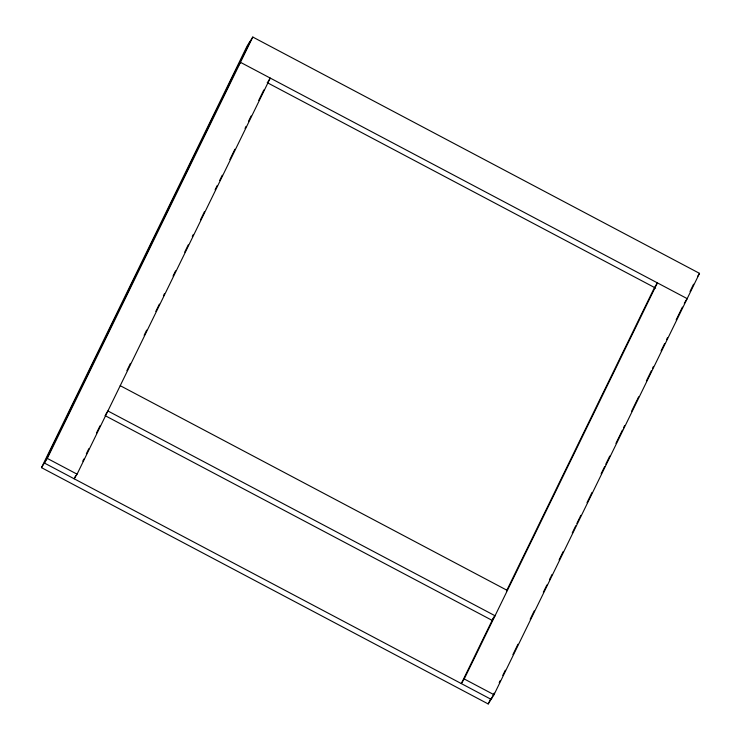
<?xml version="1.0" encoding="UTF-8"?>
<svg xmlns="http://www.w3.org/2000/svg" width="741" height="741" viewBox="0 0 741 741"><rect width="100%" height="100%" fill="white"/><g stroke="black" fill="none" stroke-linecap="round" stroke-linejoin="round"><path stroke-width="1.11" d="M41.487 467.645L247.003 46.285L252.801 37.05L699.513 273.355L493.997 694.715L488.199 703.95L41.487 467.645L47.285 458.41L252.801 37.05M249.902 41.663L44.386 463.032L491.098 699.337L494.145 693.094M75.693 475.666L74.165 478.788L77.073 474.166L270.252 78.083L267.927 81.779M82.788 461.115L83.798 459.031M86.336 453.835L88.874 448.638M96.478 433.04L100.026 425.769M126.896 370.667L130.453 363.386M144.143 335.321L146.672 330.125M155.805 311.415L159.352 304.134M163.409 295.816L164.419 293.742M173.042 276.069L175.58 270.863M184.704 252.153L188.251 244.873M192.308 236.564L193.327 234.48M200.422 219.929L204.479 211.611M215.122 189.779L217.15 185.621M219.688 180.424L222.226 175.228M229.83 159.63L234.897 149.237M245.039 128.443L246.058 126.368M248.587 121.163L251.125 115.967M258.729 100.378L263.805 89.976M493.765 617.049L461.319 683.582L464.218 678.96L657.406 282.877L654.498 287.499L506.446 591.059M488.199 703.95L490.737 698.744M499.212 682.702L500.231 680.608M502.759 675.422L505.306 670.207M512.902 654.627L517.968 644.235M530.176 619.226L534.233 610.899M543.32 592.254L546.877 584.982M549.452 579.684L550.47 577.61M550.933 576.665L551.943 574.581M559.094 559.918L563.16 551.6M572.228 533.001L575.776 525.721M576.859 523.507L579.397 518.302M579.832 517.403L580.842 515.328M587.002 502.694L592.003 492.459M601.127 473.74L604.675 466.469M605.777 464.199L608.315 459.003M608.732 458.151L609.75 456.067M615.928 443.396L622.421 430.076M623.542 427.789L624.552 425.705M631.545 411.366L637.241 399.695M637.63 398.89L638.649 396.815M646.374 380.967L651.32 370.824M652.469 368.481L653.479 366.406M661.092 350.799L664.64 343.518M666.539 339.637L667.548 337.553M676.172 319.88L682.405 307.098M690.019 291.491L693.567 284.211M237.574 66.949L240.473 62.327L687.185 298.632L684.286 303.254M105.574 414.654L107.899 410.968L495.044 615.762L492.144 620.374L105 415.581M697.772 276.124L699.513 273.355M267.214 82.631L655.655 288.11M120.227 385.681L507.381 590.475M47.285 458.41L77.073 474.166M464.218 678.96L493.997 694.715"/></g></svg>
